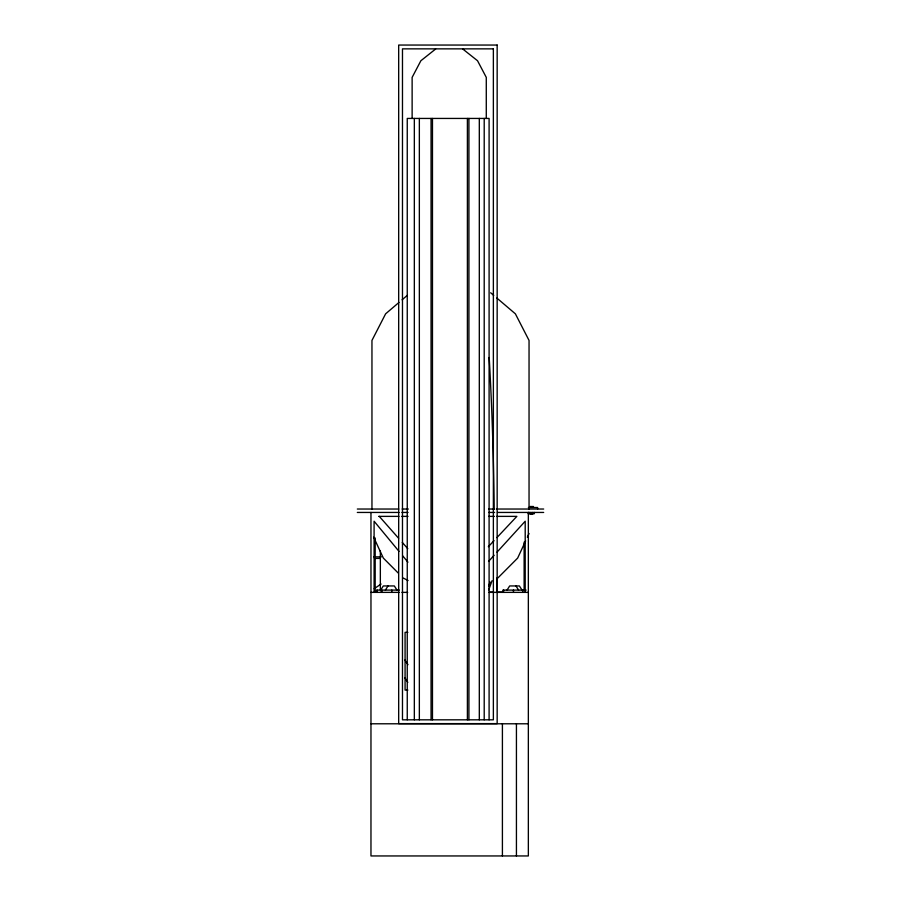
<?xml version="1.0" encoding="UTF-8"?>
<svg xmlns="http://www.w3.org/2000/svg" width="901" height="901" viewBox="0 0 901 901"><rect width="100%" height="100%" fill="white"/><g stroke="black" fill="none" stroke-linecap="round" stroke-linejoin="round"><path stroke-width="1.35" d="M488.691 585.943L490.121 582.001M488.725 589.885L492.07 580.683M525.632 540.882L517.658 558.091L497.825 578.014M527.344 537.187L529.045 533.505M380.673 590.099L383.319 585.943L394.334 585.943L396.981 590.099M385.38 590.099L388.027 585.943M507.026 590.099L509.673 585.943L519.393 585.943L522.039 590.099M488.545 561.447L494.176 555.253M497.003 552.167L525.204 521.229L525.204 592.374M488.331 546.727L494.041 540.656M496.89 537.627L516.859 516.374L496.688 516.374M399.008 302.421L385.617 313.83L371.955 340.432L371.955 509.031M402.105 299.785L407.252 295.404M435.656 49.003L420.88 60.739L412.129 77.385L412.129 118.065M374.23 588.691L381.067 584.039M488.984 357.584L489.209 357.584A1338.649 535.239 -90 0 1 494.176 509.031M530.013 506.508L533.505 506.508M528.391 507.522L537.615 507.522L537.615 509.031M357.325 509.031L398.738 509.031M402.139 509.031L408.367 509.031M488.635 509.031L494.412 509.031M496.383 509.031L543.675 509.031M357.325 512.444L399.064 512.444M401.88 512.444L408.074 512.444M488.838 512.444L494.615 512.444M497.431 512.444L543.675 512.444M528.2 513.705L534.349 513.705L534.349 512.444M530.43 514.336L532.559 514.336M378.679 516.374L398.929 516.374M401.733 516.374L408.052 516.374M488.579 516.374L494.401 516.374M373.769 556.863L381.337 556.863M374.467 558.417L379.997 558.417M399.222 590.099L376.562 590.099L376.562 592.374M526.15 590.099L502.904 590.099L502.904 592.374M489.48 592.081L493.635 592.081M496.406 592.081L503.332 592.081M370.964 592.374L399.289 592.374M401.88 592.374L407.691 592.374M488.995 592.374L528.346 592.374M407.871 632.344L405.078 632.344L405.078 690.098L407.871 690.098M370.964 723.785L528.346 723.785M403.175 578.014L408.097 580.537M462.754 49.003L477.53 60.739L486.281 77.385L486.281 118.065M490.662 292.769L493.748 295.404M496.834 298.028L515.383 313.83L529.045 340.432L529.045 509.031M398.219 573.036L383.342 558.091L373.656 537.187M379.276 516.374L398.591 538.257M402.274 542.425L407.793 548.675M399.042 551.412L374.095 521.229L374.095 592.374M402.601 555.726L407.95 562.19M404.921 660.039L407.995 664.69M404.786 677.676L407.815 682.372M515.98 585.943L518.616 590.099M532.806 512.444L532.806 513.705M529.901 512.444L529.901 513.705M528.549 512.444L528.549 513.705M528.346 512.444L528.346 855.95L370.964 855.95L370.964 512.444M524.123 542.12L524.123 590.696M522.738 590.099L522.738 592.374M516.431 723.785L516.431 855.95M513.457 590.099L513.457 592.374M503.546 590.099L503.546 592.374M502.409 723.785L502.409 855.95M496.947 577.879L496.947 591.889M489.097 719.82L489.097 118.436L407.252 118.436L407.252 719.82M484.209 118.436L484.209 719.82M479.309 118.436L479.309 719.82M468.925 118.436L468.925 719.82M467.394 118.436L467.394 719.82M432.469 118.436L432.469 719.82M431.061 118.436L431.061 719.82M419.348 118.436L419.348 719.82M414.336 118.436L414.336 719.82M391.822 590.099L391.822 592.374M381.911 590.099L381.911 592.374M381.269 590.099L381.269 592.374M380.346 550.68L380.346 589.964M377.204 590.099L377.204 592.374M375.188 537.953L375.188 592.081M497.161 45.05L398.681 45.05L398.681 723.616L497.161 723.616L497.161 45.05M493.365 48.857L402.477 48.857L402.477 719.82L493.365 719.82L493.365 48.857"/></g></svg>
